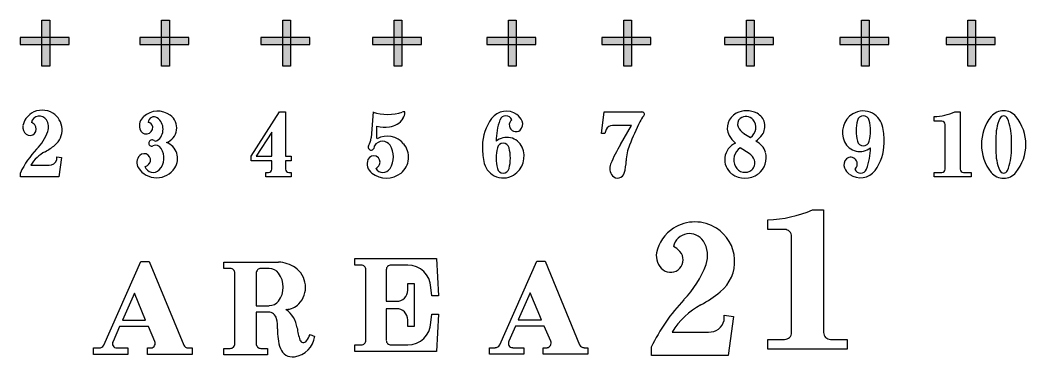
# Model space of a CAD drawing. Extents: x -30826 to 38793, y -30114 to 48793.
# Drawn here: x -2412 to 13828, y -11119 to -5679 of the extents above; entities that cross this region are included whole.
import ezdxf

# ---------------------------------------------------------------- set-up
doc = ezdxf.new("R2010")
doc.units = 13
doc.layers.add('APS_GEOMETRY', color=7, linetype='Continuous')
pattern_1 = [(0, (32900.982, 22200.924), (0, 8.4670712), [6.15787, -2.3092012]), (90, (32900.982, 22200.924), (-8.4670712, 5e-16), [6.15787, -2.3092012])]
pattern_2 = [(0, (34832.938, 22200.924), (0, 8.4670712), [6.15787, -2.3092012]), (90, (34832.938, 22200.924), (-8.4670712, 5e-16), [6.15787, -2.3092012])]
pattern_3 = [(0, (36789.135, 22200.924), (0, 8.4670712), [6.15787, -2.3092012]), (90, (36789.135, 22200.924), (-8.4670712, 5e-16), [6.15787, -2.3092012])]
pattern_4 = [(0, (38588.116, 22200.924), (0, 8.4670712), [6.15787, -2.3092012]), (90, (38588.116, 22200.924), (-8.4670712, 5e-16), [6.15787, -2.3092012])]
pattern_5 = [(0, (40435.577, 22200.924), (0, 8.4670712), [6.15787, -2.3092012]), (90, (40435.577, 22200.924), (-8.4670712, 5e-16), [6.15787, -2.3092012])]
pattern_6 = [(0, (42294.813, 22200.924), (0, 8.4670712), [6.15787, -2.3092012]), (90, (42294.813, 22200.924), (-8.4670712, 5e-16), [6.15787, -2.3092012])]
pattern_7 = [(0, (44274.9035, 22200.924), (0, 8.4670712), [6.15787, -2.3092012]), (90, (44274.9035, 22200.924), (-8.4670712, 5e-16), [6.15787, -2.3092012])]
pattern_8 = [(0, (46134.139, 22200.924), (0, 8.4670712), [6.15787, -2.3092012]), (90, (46134.139, 22200.924), (-8.4670712, 5e-16), [6.15787, -2.3092012])]
pattern_9 = [(0, (47850.6125, 22200.924), (0, 8.4670712), [6.15787, -2.3092012]), (90, (47850.6125, 22200.924), (-8.4670712, 5e-16), [6.15787, -2.3092012])]

msp = doc.modelspace()

# ---------------------------------------------------------------- hatches: boundary and pattern name
at = {"true_color": 0xffffff}
h = msp.add_hatch(dxfattribs=at)
h.set_pattern_fill('ANGLE', scale=1.212179)
h.set_pattern_definition(pattern_1)
h.paths.add_polyline_path([(-1620, -5959), (-1934, -5959), (-1934, -6071), (-1620, -6071)])
h.paths.add_polyline_path([(-1934, -5959), (-2059, -5959), (-2059, -6071), (-1934, -6071)])
h.paths.add_polyline_path([(-2059, -5959), (-2412, -5959), (-2412, -6071), (-2059, -6071)])
h.paths.add_polyline_path([(-1934, -6071), (-2059, -6071), (-2059, -6424), (-1934, -6424)])
h.paths.add_polyline_path([(-1934, -5679), (-2059, -5679), (-2059, -5959), (-1934, -5959)])
h = msp.add_hatch(dxfattribs=at)
h.set_pattern_fill('ANGLE', scale=1.212179)
h.set_pattern_definition(pattern_1)
h.paths.add_polyline_path([(-1620, -5959), (-1934, -5959), (-1934, -6071), (-1620, -6071)])
h.paths.add_polyline_path([(-1934, -5959), (-2059, -5959), (-2059, -6071), (-1934, -6071)])
h.paths.add_polyline_path([(-2059, -5959), (-2412, -5959), (-2412, -6071), (-2059, -6071)])
h.paths.add_polyline_path([(-1934, -6071), (-2059, -6071), (-2059, -6424), (-1934, -6424)])
h.paths.add_polyline_path([(-1934, -5679), (-2059, -5679), (-2059, -5959), (-1934, -5959)])
h = msp.add_hatch(dxfattribs=at)
h.set_pattern_fill('ANGLE', scale=1.212179)
h.set_pattern_definition(pattern_2)
h.paths.add_polyline_path([(312, -5959), (-2, -5959), (-2, -6071), (312, -6071)])
h.paths.add_polyline_path([(-2, -5959), (-127, -5959), (-127, -6071), (-2, -6071)])
h.paths.add_polyline_path([(-127, -5959), (-480, -5959), (-480, -6071), (-127, -6071)])
h.paths.add_polyline_path([(-2, -6071), (-127, -6071), (-127, -6424), (-2, -6424)])
h.paths.add_polyline_path([(-2, -5679), (-127, -5679), (-127, -5959), (-2, -5959)])
h = msp.add_hatch(dxfattribs=at)
h.set_pattern_fill('ANGLE', scale=1.212179)
h.set_pattern_definition(pattern_2)
h.paths.add_polyline_path([(312, -5959), (-2, -5959), (-2, -6071), (312, -6071)])
h.paths.add_polyline_path([(-2, -5959), (-127, -5959), (-127, -6071), (-2, -6071)])
h.paths.add_polyline_path([(-127, -5959), (-480, -5959), (-480, -6071), (-127, -6071)])
h.paths.add_polyline_path([(-2, -6071), (-127, -6071), (-127, -6424), (-2, -6424)])
h.paths.add_polyline_path([(-2, -5679), (-127, -5679), (-127, -5959), (-2, -5959)])
h = msp.add_hatch(dxfattribs=at)
h.set_pattern_fill('ANGLE', scale=1.212179)
h.set_pattern_definition(pattern_3)
h.paths.add_polyline_path([(2268, -5959), (1954, -5959), (1954, -6071), (2268, -6071)])
h.paths.add_polyline_path([(1954, -5959), (1829, -5959), (1829, -6071), (1954, -6071)])
h.paths.add_polyline_path([(1829, -5959), (1476, -5959), (1476, -6071), (1829, -6071)])
h.paths.add_polyline_path([(1954, -6071), (1829, -6071), (1829, -6424), (1954, -6424)])
h.paths.add_polyline_path([(1954, -5679), (1829, -5679), (1829, -5959), (1954, -5959)])
h = msp.add_hatch(dxfattribs=at)
h.set_pattern_fill('ANGLE', scale=1.212179)
h.set_pattern_definition(pattern_3)
h.paths.add_polyline_path([(2268, -5959), (1954, -5959), (1954, -6071), (2268, -6071)])
h.paths.add_polyline_path([(1954, -5959), (1829, -5959), (1829, -6071), (1954, -6071)])
h.paths.add_polyline_path([(1829, -5959), (1476, -5959), (1476, -6071), (1829, -6071)])
h.paths.add_polyline_path([(1954, -6071), (1829, -6071), (1829, -6424), (1954, -6424)])
h.paths.add_polyline_path([(1954, -5679), (1829, -5679), (1829, -5959), (1954, -5959)])
h = msp.add_hatch(dxfattribs=at)
h.set_pattern_fill('ANGLE', scale=1.212179)
h.set_pattern_definition(pattern_4)
h.paths.add_polyline_path([(4067, -5959), (3753, -5959), (3753, -6071), (4067, -6071)])
h.paths.add_polyline_path([(3753, -5959), (3628, -5959), (3628, -6071), (3753, -6071)])
h.paths.add_polyline_path([(3628, -5959), (3275, -5959), (3275, -6071), (3628, -6071)])
h.paths.add_polyline_path([(3753, -6071), (3628, -6071), (3628, -6424), (3753, -6424)])
h.paths.add_polyline_path([(3753, -5679), (3628, -5679), (3628, -5959), (3753, -5959)])
h = msp.add_hatch(dxfattribs=at)
h.set_pattern_fill('ANGLE', scale=1.212179)
h.set_pattern_definition(pattern_4)
h.paths.add_polyline_path([(4067, -5959), (3753, -5959), (3753, -6071), (4067, -6071)])
h.paths.add_polyline_path([(3753, -5959), (3628, -5959), (3628, -6071), (3753, -6071)])
h.paths.add_polyline_path([(3628, -5959), (3275, -5959), (3275, -6071), (3628, -6071)])
h.paths.add_polyline_path([(3753, -6071), (3628, -6071), (3628, -6424), (3753, -6424)])
h.paths.add_polyline_path([(3753, -5679), (3628, -5679), (3628, -5959), (3753, -5959)])
h = msp.add_hatch(dxfattribs=at)
h.set_pattern_fill('ANGLE', scale=1.212179)
h.set_pattern_definition(pattern_5)
h.paths.add_polyline_path([(5915, -5959), (5600, -5959), (5600, -6071), (5915, -6071)])
h.paths.add_polyline_path([(5600, -5959), (5476, -5959), (5476, -6071), (5600, -6071)])
h.paths.add_polyline_path([(5476, -5959), (5122, -5959), (5122, -6071), (5476, -6071)])
h.paths.add_polyline_path([(5600, -6071), (5476, -6071), (5476, -6424), (5600, -6424)])
h.paths.add_polyline_path([(5600, -5679), (5476, -5679), (5476, -5959), (5600, -5959)])
h = msp.add_hatch(dxfattribs=at)
h.set_pattern_fill('ANGLE', scale=1.212179)
h.set_pattern_definition(pattern_5)
h.paths.add_polyline_path([(5915, -5959), (5600, -5959), (5600, -6071), (5915, -6071)])
h.paths.add_polyline_path([(5600, -5959), (5476, -5959), (5476, -6071), (5600, -6071)])
h.paths.add_polyline_path([(5476, -5959), (5122, -5959), (5122, -6071), (5476, -6071)])
h.paths.add_polyline_path([(5600, -6071), (5476, -6071), (5476, -6424), (5600, -6424)])
h.paths.add_polyline_path([(5600, -5679), (5476, -5679), (5476, -5959), (5600, -5959)])
h = msp.add_hatch(dxfattribs=at)
h.set_pattern_fill('ANGLE', scale=1.212179)
h.set_pattern_definition(pattern_6)
h.paths.add_polyline_path([(7774, -5959), (7460, -5959), (7460, -6071), (7774, -6071)])
h.paths.add_polyline_path([(7460, -5959), (7335, -5959), (7335, -6071), (7460, -6071)])
h.paths.add_polyline_path([(7335, -5959), (6982, -5959), (6982, -6071), (7335, -6071)])
h.paths.add_polyline_path([(7460, -6071), (7335, -6071), (7335, -6424), (7460, -6424)])
h.paths.add_polyline_path([(7460, -5679), (7335, -5679), (7335, -5959), (7460, -5959)])
h = msp.add_hatch(dxfattribs=at)
h.set_pattern_fill('ANGLE', scale=1.212179)
h.set_pattern_definition(pattern_6)
h.paths.add_polyline_path([(7774, -5959), (7460, -5959), (7460, -6071), (7774, -6071)])
h.paths.add_polyline_path([(7460, -5959), (7335, -5959), (7335, -6071), (7460, -6071)])
h.paths.add_polyline_path([(7335, -5959), (6982, -5959), (6982, -6071), (7335, -6071)])
h.paths.add_polyline_path([(7460, -6071), (7335, -6071), (7335, -6424), (7460, -6424)])
h.paths.add_polyline_path([(7460, -5679), (7335, -5679), (7335, -5959), (7460, -5959)])
h = msp.add_hatch(dxfattribs=at)
h.set_pattern_fill('ANGLE', scale=1.212179)
h.set_pattern_definition(pattern_7)
h.paths.add_polyline_path([(9754, -5959), (9440, -5959), (9440, -6071), (9754, -6071)])
h.paths.add_polyline_path([(9440, -5959), (9315, -5959), (9315, -6071), (9440, -6071)])
h.paths.add_polyline_path([(9315, -5959), (8962, -5959), (8962, -6071), (9315, -6071)])
h.paths.add_polyline_path([(9440, -6071), (9315, -6071), (9315, -6424), (9440, -6424)])
h.paths.add_polyline_path([(9440, -5679), (9315, -5679), (9315, -5959), (9440, -5959)])
h = msp.add_hatch(dxfattribs=at)
h.set_pattern_fill('ANGLE', scale=1.212179)
h.set_pattern_definition(pattern_7)
h.paths.add_polyline_path([(9754, -5959), (9440, -5959), (9440, -6071), (9754, -6071)])
h.paths.add_polyline_path([(9440, -5959), (9315, -5959), (9315, -6071), (9440, -6071)])
h.paths.add_polyline_path([(9315, -5959), (8962, -5959), (8962, -6071), (9315, -6071)])
h.paths.add_polyline_path([(9440, -6071), (9315, -6071), (9315, -6424), (9440, -6424)])
h.paths.add_polyline_path([(9440, -5679), (9315, -5679), (9315, -5959), (9440, -5959)])
h = msp.add_hatch(dxfattribs=at)
h.set_pattern_fill('ANGLE', scale=1.212179)
h.set_pattern_definition(pattern_8)
h.paths.add_polyline_path([(11613, -5959), (11299, -5959), (11299, -6071), (11613, -6071)])
h.paths.add_polyline_path([(11299, -5959), (11174, -5959), (11174, -6071), (11299, -6071)])
h.paths.add_polyline_path([(11174, -5959), (10821, -5959), (10821, -6071), (11174, -6071)])
h.paths.add_polyline_path([(11299, -6071), (11174, -6071), (11174, -6424), (11299, -6424)])
h.paths.add_polyline_path([(11299, -5679), (11174, -5679), (11174, -5959), (11299, -5959)])
h = msp.add_hatch(dxfattribs=at)
h.set_pattern_fill('ANGLE', scale=1.212179)
h.set_pattern_definition(pattern_8)
h.paths.add_polyline_path([(11613, -5959), (11299, -5959), (11299, -6071), (11613, -6071)])
h.paths.add_polyline_path([(11299, -5959), (11174, -5959), (11174, -6071), (11299, -6071)])
h.paths.add_polyline_path([(11174, -5959), (10821, -5959), (10821, -6071), (11174, -6071)])
h.paths.add_polyline_path([(11299, -6071), (11174, -6071), (11174, -6424), (11299, -6424)])
h.paths.add_polyline_path([(11299, -5679), (11174, -5679), (11174, -5959), (11299, -5959)])
h = msp.add_hatch(dxfattribs=at)
h.set_pattern_fill('ANGLE', scale=1.212179)
h.set_pattern_definition(pattern_9)
h.paths.add_polyline_path([(13330, -5959), (13015, -5959), (13015, -6071), (13330, -6071)])
h.paths.add_polyline_path([(13015, -5959), (12891, -5959), (12891, -6071), (13015, -6071)])
h.paths.add_polyline_path([(12891, -5959), (12538, -5959), (12538, -6071), (12891, -6071)])
h.paths.add_polyline_path([(13015, -6071), (12891, -6071), (12891, -6424), (13015, -6424)])
h.paths.add_polyline_path([(13015, -5679), (12891, -5679), (12891, -5959), (13015, -5959)])
h = msp.add_hatch(dxfattribs=at)
h.set_pattern_fill('ANGLE', scale=1.212179)
h.set_pattern_definition(pattern_9)
h.paths.add_polyline_path([(13330, -5959), (13015, -5959), (13015, -6071), (13330, -6071)])
h.paths.add_polyline_path([(13015, -5959), (12891, -5959), (12891, -6071), (13015, -6071)])
h.paths.add_polyline_path([(12891, -5959), (12538, -5959), (12538, -6071), (12891, -6071)])
h.paths.add_polyline_path([(13015, -6071), (12891, -6071), (12891, -6424), (13015, -6424)])
h.paths.add_polyline_path([(13015, -5679), (12891, -5679), (12891, -5959), (13015, -5959)])

# ---------------------------------------------------------------- linework, layer by layer
at = {"elevation": 110000000}
for points in [[(-2059, -5679), (-1934, -5679), (-1934, -6424), (-2059, -6424)], [(-2059, -5679), (-1934, -5679), (-1934, -6424), (-2059, -6424)], [(-127, -5679), (-2, -5679), (-2, -6424), (-127, -6424)], [(-127, -5679), (-2, -5679), (-2, -6424), (-127, -6424)], [(1829, -5679), (1954, -5679), (1954, -6424), (1829, -6424)], [(1829, -5679), (1954, -5679), (1954, -6424), (1829, -6424)], [(3628, -5679), (3753, -5679), (3753, -6424), (3628, -6424)], [(3628, -5679), (3753, -5679), (3753, -6424), (3628, -6424)], [(5476, -5679), (5600, -5679), (5600, -6424), (5476, -6424)], [(5476, -5679), (5600, -5679), (5600, -6424), (5476, -6424)], [(7335, -5679), (7460, -5679), (7460, -6424), (7335, -6424)], [(7335, -5679), (7460, -5679), (7460, -6424), (7335, -6424)], [(9315, -5679), (9440, -5679), (9440, -6424), (9315, -6424)], [(9315, -5679), (9440, -5679), (9440, -6424), (9315, -6424)], [(11174, -5679), (11299, -5679), (11299, -6424), (11174, -6424)], [(11174, -5679), (11299, -5679), (11299, -6424), (11174, -6424)], [(12891, -5679), (13015, -5679), (13015, -6424), (12891, -6424)], [(12891, -5679), (13015, -5679), (13015, -6424), (12891, -6424)], [(-2412, -6071), (-1620, -6071), (-1620, -5959), (-2412, -5959)], [(-2412, -6071), (-1620, -6071), (-1620, -5959), (-2412, -5959)], [(-480, -6071), (312, -6071), (312, -5959), (-480, -5959)], [(-480, -6071), (312, -6071), (312, -5959), (-480, -5959)], [(1476, -6071), (2268, -6071), (2268, -5959), (1476, -5959)], [(1476, -6071), (2268, -6071), (2268, -5959), (1476, -5959)], [(3275, -6071), (4067, -6071), (4067, -5959), (3275, -5959)], [(3275, -6071), (4067, -6071), (4067, -5959), (3275, -5959)], [(5122, -6071), (5915, -6071), (5915, -5959), (5122, -5959)], [(5122, -6071), (5915, -6071), (5915, -5959), (5122, -5959)], [(6982, -6071), (7774, -6071), (7774, -5959), (6982, -5959)], [(6982, -6071), (7774, -6071), (7774, -5959), (6982, -5959)], [(8962, -6071), (9754, -6071), (9754, -5959), (8962, -5959)], [(8962, -6071), (9754, -6071), (9754, -5959), (8962, -5959)], [(10821, -6071), (11613, -6071), (11613, -5959), (10821, -5959)], [(10821, -6071), (11613, -6071), (11613, -5959), (10821, -5959)], [(12538, -6071), (13330, -6071), (13330, -5959), (12538, -5959)], [(12538, -6071), (13330, -6071), (13330, -5959), (12538, -5959)]]:
    msp.add_lwpolyline(points, close=True, dxfattribs=at)
at = {"layer": 'APS_GEOMETRY', "ltscale": 1000}
for p, q in [((1316, -7877, 110000000), (1778, -7163, 110000000)), ((1778, -7163, 110000000), (1872, -7163, 110000000)), ((1872, -7163, 110000000), (1872, -7877, 110000000)), ((3287, -7163, 110000000), (3256, -7583, 110000000)), ((3802, -7163, 110000000), (3760, -7163, 110000000)), ((6975, -7510, 110000000), (7017, -7163, 110000000)), ((7017, -7163, 110000000), (7626, -7163, 110000000)), ((12346, -7310, 110000000), (12346, -7237, 110000000)), ((12682, -7163, 110000000), (12766, -7163, 110000000)), ((12766, -7163, 110000000), (12766, -8087, 110000000)), ((3350, -7594, 110000000), (3350, -7394, 110000000)), ((7049, -7447, 110000000), (7028, -7510, 110000000)), ((7458, -7384, 110000000), (7154, -7384, 110000000)), ((7280, -7688, 110000000), (7458, -7384, 110000000)), ((12472, -7310, 110000000), (12346, -7310, 110000000)), ((12524, -8087, 110000000), (12524, -7363, 110000000)), ((1652, -7489, 110000000), (1400, -7877, 110000000)), ((1652, -7877, 110000000), (1652, -7489, 110000000)), ((7028, -7510, 110000000), (6975, -7510, 110000000)), ((9276, -7510, 180000000), (9381, -7573, 180000000)), ((13342, -7594, 110000000), (13342, -7783, 110000000)), ((13594, -7783, 110000000), (13594, -7594, 110000000)), ((9360, -7835, 180000000), (9213, -7741, 180000000)), ((-1820, -7930, 110000000), (-1820, -7888, 110000000)), ((-1820, -7888, 110000000), (-1746, -7898, 110000000)), ((-1746, -7898, 110000000), (-1788, -8213, 110000000)), ((1316, -7951, 110000000), (1316, -7877, 110000000)), ((1652, -7951, 110000000), (1316, -7951, 110000000)), ((1400, -7877, 110000000), (1652, -7877, 110000000)), ((1652, -8087, 110000000), (1652, -7951, 110000000)), ((1872, -7877, 110000000), (1967, -7877, 110000000)), ((1967, -7951, 110000000), (1872, -7951, 110000000)), ((1872, -7951, 110000000), (1872, -8087, 110000000)), ((1967, -7877, 110000000), (1967, -7951, 110000000)), ((-2240, -8024, 110000000), (-1946, -8024, 110000000)), ((-2408, -8213, 110000000), (-2408, -8146, 110000000)), ((-1788, -8213, 110000000), (-2408, -8213, 110000000)), ((1557, -8213, 110000000), (1557, -8140, 110000000)), ((1557, -8140, 110000000), (1599, -8140, 110000000)), ((1967, -8213, 110000000), (1557, -8213, 110000000)), ((1925, -8140, 110000000), (1967, -8140, 110000000)), ((1967, -8140, 110000000), (1967, -8213, 110000000)), ((12346, -8213, 110000000), (12346, -8140, 110000000)), ((12346, -8140, 110000000), (12472, -8140, 110000000)), ((12944, -8213, 110000000), (12346, -8213, 110000000)), ((12818, -8140, 110000000), (12944, -8140, 110000000)), ((12944, -8140, 110000000), (12944, -8213, 110000000)), ((10382, -8746, -170000000), (10561, -8746, -170000000)), ((10561, -8746, -170000000), (10561, -10724, -170000000)), ((9662, -9061, -170000000), (9662, -8904, -170000000)), ((9932, -9061, -170000000), (9662, -9061, -170000000)), ((10044, -10724, -170000000), (10044, -9173, -170000000)), ((-1061, -10930, 10000000), (-461, -9580, 10000000)), ((-461, -9580, 10000000), (-326, -9580, 10000000)), ((-326, -9580, 10000000), (229, -10930, 10000000)), ((2991, -9636, 10000000), (2991, -9531, 10000000)), ((2991, -9531, 10000000), (4311, -9531, 10000000)), ((4311, -9531, 10000000), (4341, -10131, 10000000)), ((5331, -10925, 10000000), (5931, -9575, 10000000)), ((5931, -9575, 10000000), (6066, -9575, 10000000)), ((6066, -9575, 10000000), (6621, -10925, 10000000)), ((875, -9692, 110000000), (875, -9587, 110000000)), ((875, -9587, 110000000), (1760, -9587, 110000000)), ((980, -9692, 110000000), (875, -9692, 110000000)), ((1610, -9692, 110000000), (1475, -9692, 110000000)), ((3096, -9636, 10000000), (2991, -9636, 10000000)), ((3171, -10851, 10000000), (3171, -9711, 10000000)), ((3501, -9711, 10000000), (3501, -10221, 10000000)), ((3846, -9636, 10000000), (3576, -9636, 10000000)), ((1055, -10907, 110000000), (1055, -9767, 110000000)), ((1400, -9767, 110000000), (1400, -10292, 110000000)), ((3846, -10041, 10000000), (3846, -9936, 10000000)), ((3846, -9936, 10000000), (3951, -9936, 10000000)), ((3951, -9936, 10000000), (3951, -10626, 10000000)), ((4236, -10131, 10000000), (4221, -9996, 10000000)), ((-566, -10090, 10000000), (-761, -10525, 10000000)), ((-386, -10525, 10000000), (-566, -10090, 10000000)), ((3501, -10221, 10000000), (3666, -10221, 10000000)), ((4341, -10131, 10000000), (4236, -10131, 10000000)), ((5826, -10085, 10000000), (5631, -10520, 10000000)), ((6006, -10520, 10000000), (5826, -10085, 10000000)), ((1400, -10292, 110000000), (1610, -10292, 110000000)), ((3666, -10341, 10000000), (3501, -10341, 10000000)), ((3501, -10341, 10000000), (3501, -10851, 10000000)), ((-761, -10525, 10000000), (-386, -10525, 10000000)), ((1595, -10397, 110000000), (1400, -10397, 110000000)), ((1400, -10397, 110000000), (1400, -10907, 110000000)), ((3846, -10626, 10000000), (3846, -10521, 10000000)), ((4221, -10566, 10000000), (4236, -10431, 10000000)), ((4236, -10431, 10000000), (4341, -10431, 10000000)), ((4341, -10431, 10000000), (4311, -11031, 10000000)), ((5631, -10520, 10000000), (6006, -10520, 10000000)), ((8957, -10530, -310000000), (8957, -10446, -310000000)), ((8957, -10446, -310000000), (9104, -10467, -310000000)), ((9104, -10467, -310000000), (9020, -11097, -310000000)), ((-806, -10630, 10000000), (-911, -10870, 10000000)), ((-341, -10630, 10000000), (-806, -10630, 10000000)), ((-236, -10870, 10000000), (-341, -10630, 10000000)), ((3951, -10626, 10000000), (3846, -10626, 10000000)), ((5586, -10625, 10000000), (5481, -10865, 10000000)), ((6051, -10625, 10000000), (5586, -10625, 10000000)), ((6156, -10865, 10000000), (6051, -10625, 10000000)), ((2270, -10757, 110000000), (2345, -10787, 110000000)), ((8117, -10719, -310000000), (8705, -10719, -310000000)), ((9662, -10994, -170000000), (9662, -10837, -170000000)), ((9662, -10837, -170000000), (9932, -10837, -170000000)), ((10674, -10837, -170000000), (10944, -10837, -170000000)), ((10944, -10837, -170000000), (10944, -10994, -170000000)), ((-1226, -11080, 10000000), (-1226, -10975, 10000000)), ((-1226, -10975, 10000000), (-1136, -10975, 10000000)), ((-851, -10975, 10000000), (-671, -10975, 10000000)), ((-671, -10975, 10000000), (-671, -11080, 10000000)), ((-356, -11080, 10000000), (-356, -10975, 10000000)), ((-356, -10975, 10000000), (-296, -10975, 10000000)), ((304, -10975, 10000000), (364, -10975, 10000000)), ((364, -10975, 10000000), (364, -11080, 10000000)), ((875, -11087, 110000000), (875, -10982, 110000000)), ((875, -10982, 110000000), (980, -10982, 110000000)), ((1475, -10982, 110000000), (1580, -10982, 110000000)), ((1580, -10982, 110000000), (1580, -11087, 110000000)), ((2991, -11031, 10000000), (2991, -10926, 10000000)), ((2991, -10926, 10000000), (3096, -10926, 10000000)), ((4311, -11031, 10000000), (2991, -11031, 10000000)), ((3576, -10926, 10000000), (3846, -10926, 10000000)), ((5166, -11075, 10000000), (5166, -10970, 10000000)), ((5166, -10970, 10000000), (5256, -10970, 10000000)), ((5541, -10970, 10000000), (5721, -10970, 10000000)), ((5721, -10970, 10000000), (5721, -11075, 10000000)), ((6036, -11075, 10000000), (6036, -10970, 10000000)), ((6036, -10970, 10000000), (6096, -10970, 10000000)), ((6696, -10970, 10000000), (6756, -10970, 10000000)), ((6756, -10970, 10000000), (6756, -11075, 10000000)), ((7781, -11097, -310000000), (7780, -10962, -310000000)), ((10944, -10994, -170000000), (9662, -10994, -170000000)), ((-671, -11080, 10000000), (-1226, -11080, 10000000)), ((364, -11080, 10000000), (-356, -11080, 10000000)), ((1580, -11087, 110000000), (875, -11087, 110000000)), ((5721, -11075, 10000000), (5166, -11075, 10000000)), ((6756, -11075, 10000000), (6036, -11075, 10000000)), ((9020, -11097, -310000000), (7781, -11097, -310000000))]:
    msp.add_line(p, q, dxfattribs=at)
for centre, radius, start, end in [((-2056, -7457, 110000000), 323, 57.5159, 122.4861), ((9318, -7508, 180000000), 365, 62.5665, 117.4358), ((13468, -7401, 110000000), 258, 39.4246, 140.5742), ((-2064, -7444, 110000000), 308, 122.4778, 168.7585), ((-2100, -7362, 110000000), 133, 32.8971, 166.8312), ((-2166, -7405, 110000000), 212, 339.7593, 32.9212), ((-2053, -7453, 110000000), 318, 309.2954, 57.7117), ((-282, -7389, 110000000), 204, 131.6561, 193.2898), ((-189, -7492, 110000000), 342, 53.7708, 131.8132), ((-252, -7332, 110000000), 92.1, 53.456, 179.6753), ((-333, -7442, 110000000), 229, 306.5093, 53.4905), ((-137, -7420, 110000000), 253, 290.0746, 53.6638), ((3523, -6469, 110000000), 734, 251.2211, 288.7777), ((3513, -7099, 110000000), 308, 276.8946, 326.626), ((3614, -7164, 110000000), 187, 326.281, 0.3156), ((5809, -7716, 110000000), 756, 143.6671, 179.4651), ((5437, -7445, 110000000), 295, 54.2129, 143.2789), ((6297, -7643, 110000000), 1024, 159.7935, 179.5949), ((5431, -7325, 110000000), 101, 20.5623, 159.436), ((5594, -7373, 110000000), 108, 129.0946, 309.0946), ((5459, -7412, 110000000), 256, 23.4103, 53.9084), ((7958, -7495, 110000000), 403, 138.2047, 154.4181), ((7630, -7201, 110000000), 37.9, 318.3432, 94.7888), ((9274, -7422, 180000000), 268, 117.5391, 206.6032), ((9284, -7357, 180000000), 113, 128.7858, 205.224), ((9308, -7386, 180000000), 150, 39.7575, 128.8194), ((9273, -7412, 180000000), 194, 303.9833, 39.1627), ((9378, -7394, 180000000), 236, 324.5354, 62.7195), ((11223, -7497, 180000000), 357, 121.7716, 204.5865), ((11201, -7462, 180000000), 315, 61.9351, 121.8855), ((11764, -7467, 180000000), 677, 165.6392, 194.3612), ((11203, -7323, 180000000), 97.5, 14.1252, 165.8748), ((10641, -7467, 180000000), 677, 345.639, 14.361), ((11203, -7467, 180000000), 319, 9.4445, 62.6087), ((12321, -6319, 110000000), 918, 271.5435, 293.1341), ((13826, -7688, 110000000), 717, 140.978, 219.022), ((14160, -7583, 110000000), 818, 157.3554, 180.7336), ((13468, -7294, 110000000), 68.1, 22.4033, 157.5972), ((12776, -7583, 110000000), 818, 359.2637, 22.6421), ((13110, -7688, 110000000), 717, 320.9786, 39.0222), ((-2229, -7410, 110000000), 139, 169.3831, 232.6883), ((-2252, -7440, 110000000), 101, 232.83, 41.4123), ((-2323, -7503, 110000000), 196, 41.4311, 61.2341), ((-377, -7412, 110000000), 107, 193.2578, 3.8034), ((-349, -7410, 110000000), 78.6, 3.5851, 86.4052), ((3480, -6828, 110000000), 581, 257.0875, 276.8888), ((5572, -7361, 110000000), 131, 312.9406, 22.8714), ((5594, -7373, 110000000), 108, 309.0946410000304, 309.0946429998144), ((7144, -7486, 110000000), 103, 84.3647, 157.5628), ((13510, -10176, 110000000), 6568, 154.2316, 157.8405), ((9401, -7303, 180000000), 241, 204.9714, 239.0062), ((10198, -7651, 180000000), 1341, 359.354, 10.1733), ((12472, -7363, 110000000), 52.2, 359.7005, 90.3046), ((-2691, -7220, 110000000), 769, 315.223, 340.3853), ((-282, -7668, 110000000), 53.1, 52.8446, 168.2719), ((-223, -7590, 110000000), 44, 233.3907, 306.5921), ((2874, -7526, 110000000), 386, 331.663, 351.464), ((3514, -7902, 110000000), 348, 39.9377, 117.9798), ((5447, -7843, 110000000), 270, 24.551, 130.0882), ((9370, -7369, 180000000), 376, 207.2247, 232.3882), ((9186, -7252, 180000000), 474, 305.9917, 324.0003), ((-1040, -8801, 110000000), 1517, 136.7663, 154.4031), ((-2484, -6920, 110000000), 1004, 298.2781, 309.0976), ((-288, -7667, 110000000), 46.2, 167.7312, 292.6446), ((-227, -7812, 110000000), 112, 33.0769, 112.7216), ((-370, -7905, 110000000), 281, 316.5861, 33.022), ((-146, -7916, 110000000), 277, 327.1248, 69.7475), ((3254, -7732, 110000000), 46.4, 151.4036, 298.5935), ((3247, -7718, 110000000), 61.5, 298.4677, 8.4017), ((3442, -7795, 110000000), 159, 89.1721, 147.4334), ((3442, -7779, 110000000), 143, 33.9535, 88.824), ((3273, -7888, 110000000), 344, 326.6842, 33.3155), ((3526, -7893, 110000000), 334, 309.6171, 40.2247), ((6394, -7725, 110000000), 1341, 179.354, 190.1733), ((5950, -7909, 110000000), 677, 165.639, 194.361), ((5389, -7765, 110000000), 97.5, 14.1267, 165.8733), ((4827, -7909, 110000000), 677, 345.6392, 14.3612), ((5369, -7879, 110000000), 357, 301.7716, 24.5865), ((9699, -9095, 110000000), 2798, 149.8265, 157.0423), ((8061, -7963, 110000000), 687, 157.4358, 179.0267), ((9252, -7933, 180000000), 288, 112.9442, 232.5058), ((9354, -7936, 180000000), 241, 125.8127, 207.0465), ((9359, -7889, 180000000), 274, 15.6984, 67.149), ((11144, -7533, 180000000), 270, 204.551, 310.0882), ((11203, -7611, 180000000), 97.5, 194.1267, 345.8733), ((10294, -7733, 180000000), 1024, 339.7935, 359.5949), ((10783, -7660, 180000000), 756, 323.6671, 359.4651), ((14160, -7793, 110000000), 818, 179.2651, 202.6435), ((12776, -7793, 110000000), 818, 337.3554, 0.7336), ((-1720, -8338, 110000000), 607, 118.4204, 148.9166), ((-1941, -7899, 110000000), 125, 267.8483, 345.8915), ((-368, -7980, 110000000), 159, 134.9731, 213.0136), ((-409, -7939, 110000000), 102, 327.9947, 134.6889), ((3383, -7998, 110000000), 192, 159.3478, 232.545), ((3297, -7973, 110000000), 103, 336.5804, 155.4953), ((6570, -7926, 110000000), 805, 343.8223, 358.2399), ((9248, -8011, 180000000), 209, 19.8865, 57.4435), ((9311, -7989, 180000000), 142, 310.1014, 20.0305), ((9310, -7903, 180000000), 325, 307.4235, 15.7082), ((11019, -8015, 180000000), 131, 132.9406, 202.8714), ((10998, -8003, 180000000), 108, 309.0946, 129.0946), ((-208, -7876, 110000000), 350, 212.9674, 327.0321), ((-424, -7929, 110000000), 119, 283.2657, 327.8129), ((-265, -8003, 110000000), 138, 198.0954, 316.2961), ((1600, -8088, 110000000), 52.2, 269.6962, 0.3038), ((1925, -8088, 110000000), 52.2, 179.7005, 270.3046), ((3263, -7948, 110000000), 145, 297.1011, 332.8989), ((3445, -8000, 110000000), 139, 213.6642, 326.3321), ((5389, -7909, 110000000), 319, 189.4445, 242.6087), ((5389, -8053, 110000000), 97.5, 194.1252, 345.8748), ((7287, -8073, 110000000), 178, 156.9767, 221.9468), ((9292, -7967, 180000000), 171, 207.3768, 310.0025), ((11133, -7964, 180000000), 256, 203.4103, 233.9084), ((11155, -7931, 180000000), 295, 234.2129, 323.2789), ((11161, -8051, 180000000), 101, 200.5623, 339.436), ((12472, -8088, 110000000), 52.2, 269.6962, 0.3038), ((12818, -8088, 110000000), 52.2, 179.7005, 270.3046), ((13468, -8082, 110000000), 68.1, 202.4119, 337.5881), ((3502, -7850, 110000000), 382, 231.782, 308.2179), ((5390, -7914, 110000000), 315, 241.9351, 301.8855), ((7237, -8119, 110000000), 111, 221.393, 343.6587), ((9292, -7879, 180000000), 354, 232.5892, 307.4089), ((13468, -7976, 110000000), 258, 219.4241, 320.5759), ((9609, -6939, -170000000), 1965, 271.5435, 293.1341), ((8468, -9558, -310000000), 615, 122.4778, 168.7585), ((8484, -9584, -310000000), 645, 57.5159, 122.4861), ((8491, -9577, -310000000), 635, 309.2954, 57.7117), ((9933, -9173, -170000000), 112, 359.7005, 90.3046), ((8397, -9394, -310000000), 266, 32.8971, 166.8312), ((8264, -9480, -310000000), 425, 339.7593, 32.9212), ((8091, -9551, -310000000), 202, 232.83, 41.4123), ((7949, -9676, -310000000), 391, 41.4311, 61.2341), ((8139, -9490, -310000000), 279, 169.3831, 232.6883), ((981, -9766, 110000000), 74.6, 359.7005, 90.3046), ((1475, -9766, 110000000), 74.6, 89.6962, 180.3038), ((1611, -9879, 110000000), 187, 36.8542, 90.016), ((1740, -10099, 110000000), 512, 55.4326, 87.6997), ((1807, -9995, 110000000), 389, 316.7635, 54.9493), ((3096, -9711, 10000000), 74.6, 359.7005, 90.3046), ((3575, -9711, 10000000), 74.6, 89.7005, 180.3046), ((3845, -10012, 10000000), 376, 2.4111, 89.9279), ((7214, -9111, -310000000), 1538, 315.223, 340.3853), ((1458, -9992, 110000000), 377, 323.4016, 36.5992), ((3667, -10042, 10000000), 179, 269.6976, 0.3046), ((7627, -8510, -310000000), 2008, 298.2781, 309.0976), ((1611, -10104, 110000000), 187, 269.9817, 323.1466), ((10516, -12273, -310000000), 3034, 136.7663, 154.4031), ((1880, -10061, 110000000), 291, 270.0584, 316.3385), ((1634, -10704, 110000000), 430, 6.9601, 54.9681), ((3667, -10520, 10000000), 179, 359.6976, 90.3046), ((9157, -11346, -310000000), 1214, 118.4204, 148.9166), ((1596, -10535, 110000000), 138, 13.9112, 90.3447), ((1217, -10632, 110000000), 529, 356.1892, 14.1987), ((8714, -10469, -310000000), 250, 267.8483, 345.8915), ((2529, -10716, 110000000), 785, 176.4415, 199.8193), ((2965, -10546, 110000000), 910, 186.6841, 199.3036), ((3845, -10550, 10000000), 376, 270.0732, 357.5892), ((-851, -10905, 10000000), 69.5, 149.298, 270.1958), ((-305, -10900, 10000000), 75.2, 276.7681, 23.745), ((1965, -10736, 110000000), 384, 277.5887, 352.4102), ((2162, -10827, 110000000), 59.8, 199.3956, 324.3413), ((1686, -10493, 110000000), 641, 324.8435, 335.6627), ((3096, -10852, 10000000), 74.6, 269.6962, 0.3038), ((3575, -10852, 10000000), 74.6, 179.7005, 270.3046), ((5541, -10900, 10000000), 69.5, 149.298, 270.1958), ((6087, -10895, 10000000), 75.2, 276.7681, 23.745), ((9933, -10725, -170000000), 112, 269.6962, 0.3038), ((10673, -10725, -170000000), 112, 179.7005, 270.3046), ((-1131, -10899, 10000000), 76.3, 265.999, 335.9285), ((304, -10889, 10000000), 85.4, 208.2196, 269.8559), ((981, -10907, 110000000), 74.6, 269.6962, 0.3038), ((1475, -10907, 110000000), 74.6, 179.7005, 270.3046), ((1986, -10911, 110000000), 208, 200.0155, 278.0566), ((5262, -10893, 10000000), 76.3, 265.999, 335.9285), ((6697, -10884, 10000000), 85.4, 208.2196, 269.8559)]:
    msp.add_arc(centre, radius, start, end, dxfattribs=at)

doc.saveas('drawing.dxf')
